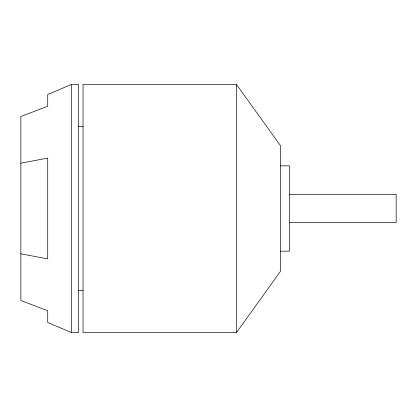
<?xml version="1.0" encoding="UTF-8"?>
<svg xmlns="http://www.w3.org/2000/svg" width="417" height="417" viewBox="0 0 417 417"><rect width="100%" height="100%" fill="white"/><g stroke="black" fill="none" stroke-linecap="round" stroke-linejoin="round"><path stroke-width="0.63" d="M236.475 332.558L280.605 271.144L280.605 145.856L236.475 84.442L83.04 84.442L83.04 332.558L236.475 332.558L236.475 84.442M71.448 84.442L47.72 94.523L47.72 106.267L20.85 116.484L20.85 300.516L47.72 310.733L47.72 322.477L71.448 332.558L78.563 332.558L78.563 84.442L71.448 84.442L71.448 332.558M20.85 163.193L47.72 158.111L47.72 258.889L20.85 253.807M78.563 126.617L83.04 126.617M280.605 165.841L289.56 165.841L289.56 251.159L280.605 251.159M289.294 194.301L396.15 194.301L396.15 222.699L289.294 222.699M78.563 290.383L83.04 290.383"/></g></svg>
